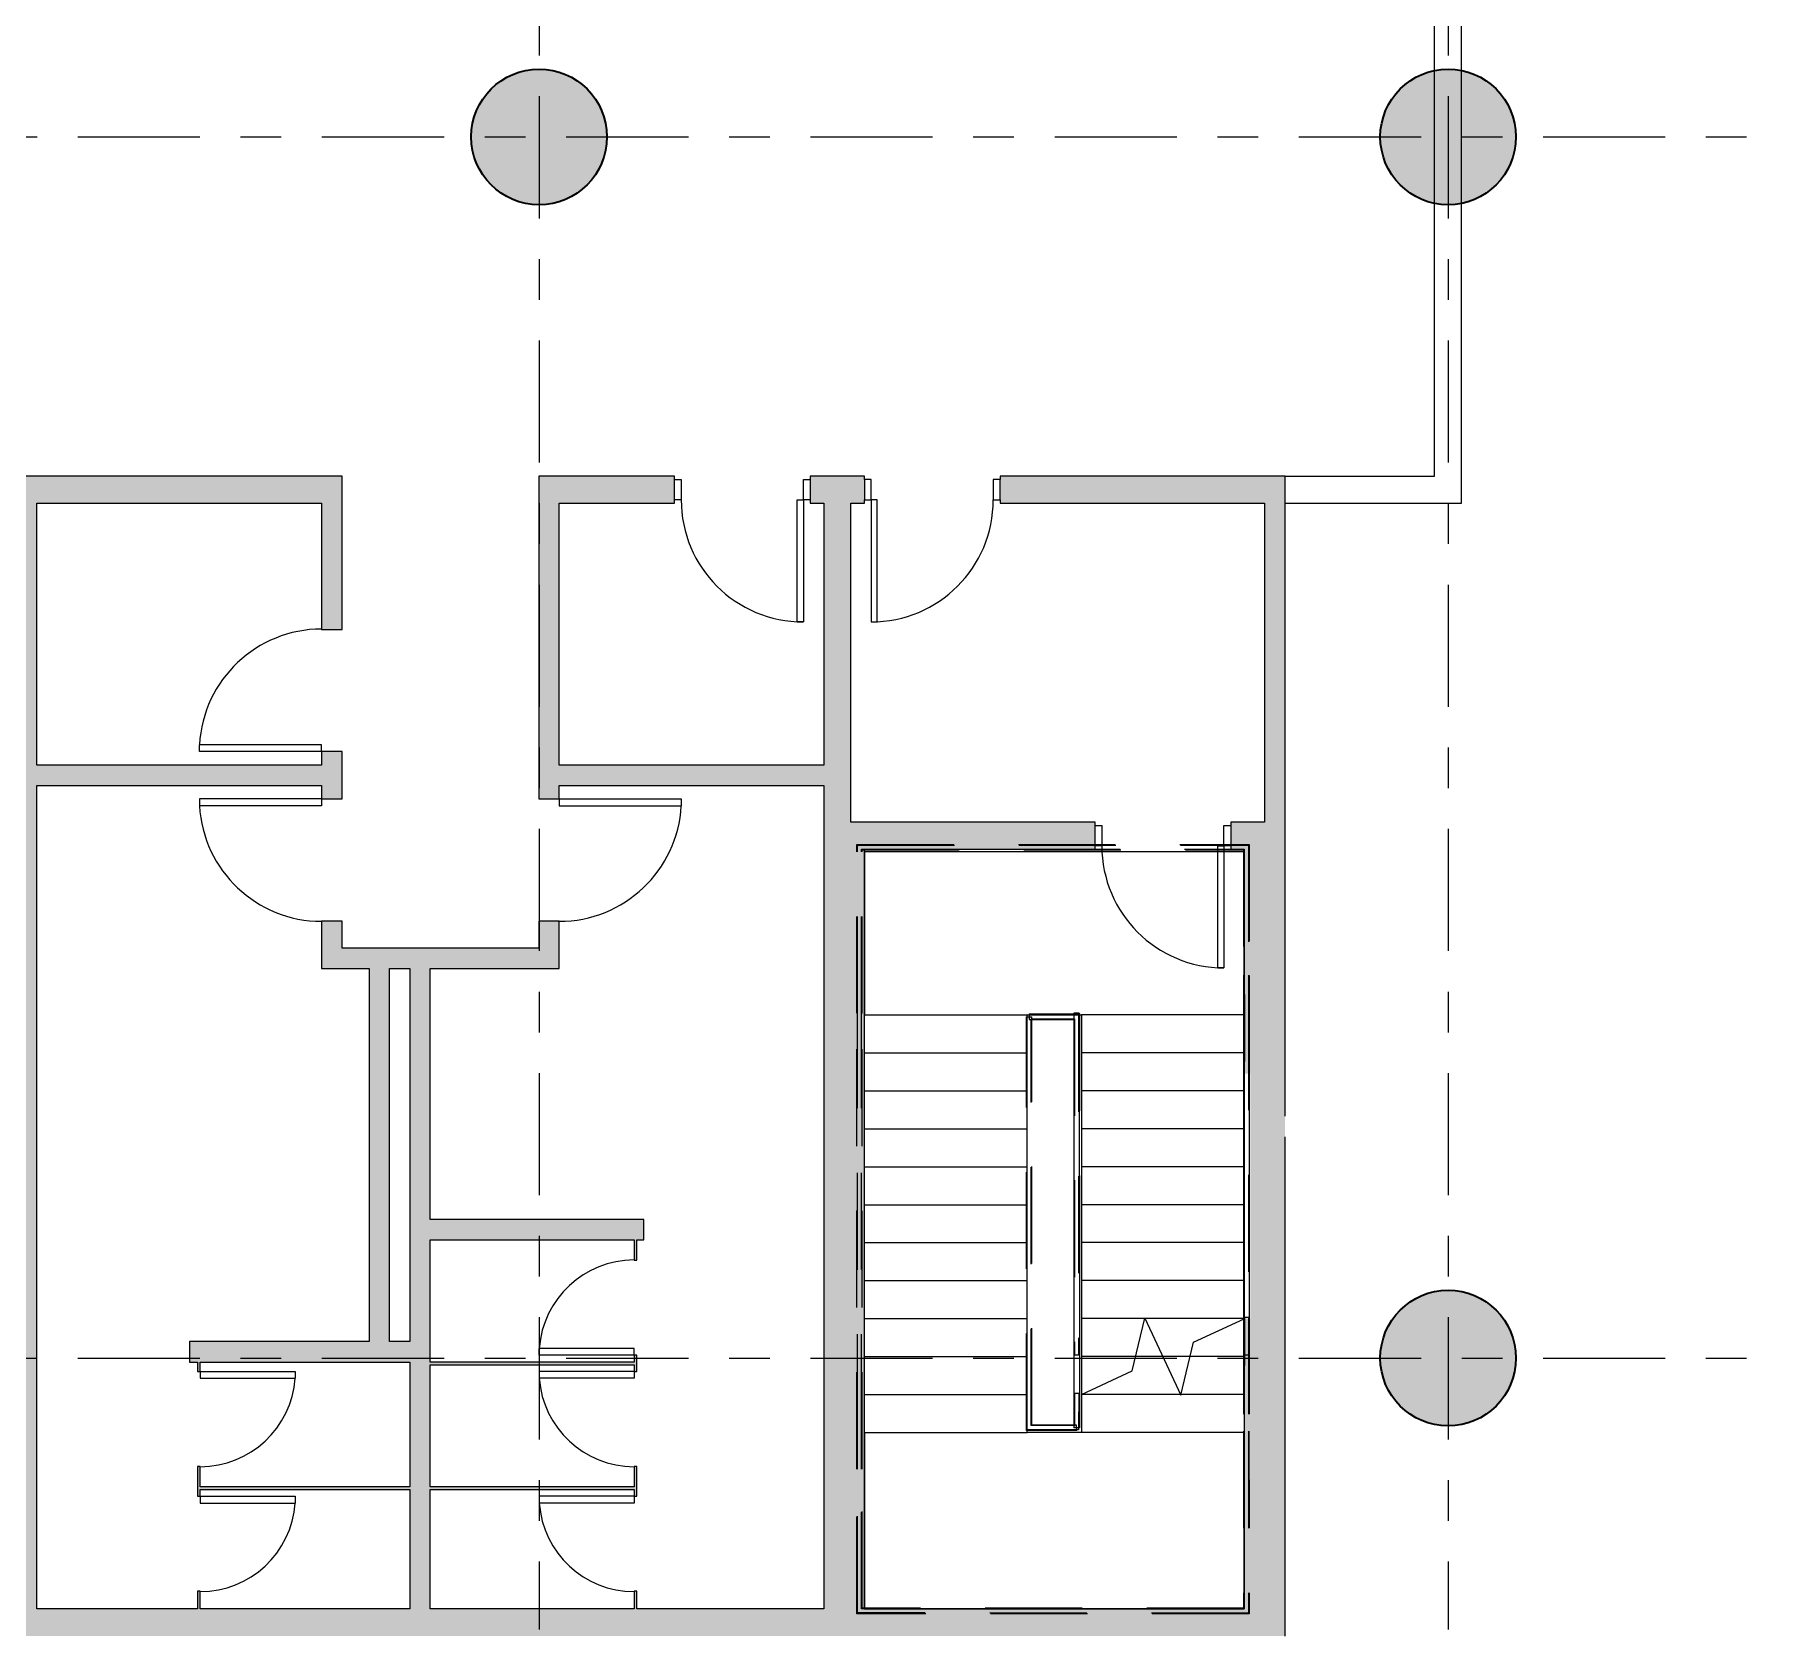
# Model space of a CAD drawing. Header units: millimetres. Extents: x 90964 to 877642, y 656808 to 1438307.
# Drawn here: x 376369 to 389090, y 931975 to 943731 of the extents above; entities that cross this region are included whole.
import ezdxf

# ---------------------------------------------------------------- set-up
doc = ezdxf.new("R2010")
doc.units = ezdxf.units.MM
doc.header["$LTSCALE"] = 300
doc.linetypes.add('CENTER', pattern=[3, 1.5, -0.5, 0.5, -0.5])
doc.linetypes.add('Overhead', pattern=[3.96875, 2.38125, -1.5875])
for name, color, linetype, lineweight in [('A-COT VACH', 2, 'Continuous', 35), ('A-DOOR', 31, 'Continuous', 9), ('A-DOOR-FRAM', 31, 'Continuous', 9), ('A-FLOR-HRAL', 11, 'Continuous', 9), ('A-FLOR-HRAL-MBND', 5, 'Overhead', 9), ('A-HATCH', 251, 'Continuous', 5), ('A-TRUC', 250, 'CENTER', 5), ('A-WALL', 113, 'Continuous', 9), ('A-WALL-PATT', 111, 'Continuous', 9), ('S-STRS', 31, 'Continuous', 9), ('S-STRS-MBND', 31, 'Overhead', 9)]:
    doc.layers.add(name, color=color, linetype=linetype, lineweight=lineweight)

# ---------------------------------------------------------------- blocks, each defined once
blk = doc.blocks.new('Railing - Railing-1480362-Option 5 Floor Plans')
at = {"layer": 'A-FLOR-HRAL-MBND'}
for p, q in [((-106422, -29073), (-106305, -28713)), ((-106305, -28713), (-103395, -29659)), ((-106384, -29054), (-106285, -28751)), ((-106285, -28751), (-103433, -29678)), ((-106165, -29157), (-106422, -29073)), ((-106156, -29128), (-106384, -29054)), ((-105899, -29243), (-105890, -29215)), ((-103513, -30019), (-105899, -29243)), ((-103532, -29982), (-105890, -29215)), ((-103433, -29678), (-103532, -29982)), ((-103395, -29659), (-103513, -30019))]:
    blk.add_line(p, q, dxfattribs=at)
blk = doc.blocks.new('Railing - Railing-1480373-Option 5 Floor Plans')
at = {"layer": 'A-FLOR-HRAL-MBND'}
for p, q in [((-108093, -29845), (-107202, -27106)), ((-108055, -29826), (-107183, -27143)), ((-107202, -27106), (-106194, -27433)), ((-107183, -27143), (-106203, -27462)), ((-106203, -27462), (-105937, -27549)), ((-106194, -27433), (-105928, -27520)), ((-105937, -27549), (-103008, -28501)), ((-105928, -27520), (-102999, -28473)), ((-102999, -28473), (-101819, -28856)), ((-103008, -28501), (-101857, -28875)), ((-101857, -28875), (-102729, -31558)), ((-101819, -28856), (-102710, -31596)), ((-106819, -30260), (-108093, -29845)), ((-106809, -30231), (-108055, -29826)), ((-106020, -30519), (-106819, -30260)), ((-106011, -30491), (-106809, -30231)), ((-106286, -30433), (-106277, -30404)), ((-103890, -31212), (-106286, -30433)), ((-103880, -31184), (-106277, -30404)), ((-103623, -31299), (-103890, -31212)), ((-103614, -31270), (-103880, -31184)), ((-102729, -31558), (-103614, -31270)), ((-102710, -31596), (-103623, -31299))]:
    blk.add_line(p, q, dxfattribs=at)
blk = doc.blocks.new('Top Rail Type - Top Rail_Internal_-V16-Option 5 Floor Plans')
at = {"layer": 'A-FLOR-HRAL', "linetype": 'Overhead'}
for p, q in [((-106422, -29058), (-106308, -28706)), ((-106308, -28706), (-103408, -29649)), ((-106384, -29070), (-106282, -28757)), ((-106282, -28757), (-103420, -29687)), ((-106422, -29058), (-106384, -29070)), ((-106409, -29083), (-106397, -29045)), ((-106167, -29162), (-106409, -29083)), ((-106154, -29124), (-106397, -29045)), ((-105901, -29248), (-105888, -29210)), ((-103509, -30026), (-105901, -29248)), ((-103535, -29975), (-105888, -29210)), ((-103433, -29662), (-103535, -29975)), ((-103395, -29675), (-103509, -30026)), ((-103395, -29675), (-103433, -29662)), ((-103408, -29649), (-103420, -29687))]:
    blk.add_line(p, q, dxfattribs=at)
at = {"layer": 'A-FLOR-HRAL'}
for p, q in [((-106154, -29124), (-106167, -29162)), ((-103492, -29989), (-106154, -29124)), ((-103504, -30027), (-106167, -29162)), ((-103504, -30027), (-103492, -29989))]:
    blk.add_line(p, q, dxfattribs=at)
blk = doc.blocks.new('Top Rail Type - Top Rail_Internal_-V17-Option 5 Floor Plans')
at = {"layer": 'A-FLOR-HRAL', "linetype": 'Overhead'}
for p, q in [((-108100, -29848), (-107206, -27099)), ((-108049, -29823), (-107180, -27150)), ((-107206, -27099), (-106192, -27429)), ((-107180, -27150), (-106205, -27467)), ((-106205, -27467), (-103010, -28506)), ((-106192, -27429), (-102997, -28468)), ((-102997, -28468), (-101813, -28853)), ((-103010, -28506), (-101863, -28879)), ((-101813, -28853), (-102707, -31602)), ((-101863, -28879), (-102732, -31552)), ((-106820, -30264), (-108100, -29848)), ((-106808, -30226), (-108049, -29823)), ((-106022, -30524), (-106820, -30264)), ((-106009, -30486), (-106808, -30226)), ((-106288, -30438), (-106275, -30400)), ((-103612, -31265), (-106275, -30400)), ((-103625, -31303), (-106288, -30438)), ((-102732, -31552), (-103612, -31265)), ((-102707, -31602), (-103625, -31303))]:
    blk.add_line(p, q, dxfattribs=at)
at = {"layer": 'A-FLOR-HRAL'}
for p, q in [((-106009, -30486), (-106022, -30524)), ((-104304, -31083), (-106022, -30524)), ((-104291, -31045), (-106009, -30486))]:
    blk.add_line(p, q, dxfattribs=at)
blk = doc.blocks.new('M_Single-Flush - 900 X 2100-697408-Option 5 Floor Plans')
at = {"layer": 'A-DOOR'}
for p, q in [((400, 75), (400, 975)), ((450, 975), (400, 975)), ((450, 75), (450, 975)), ((450, 75), (400, 75))]:
    blk.add_line(p, q, dxfattribs=at)
blk.add_arc((450, 75), 902, 93.1788, 180, dxfattribs=at)
blk = doc.blocks.new('M_Single-Flush - 900 X 2100-697387-Option 5 Floor Plans')
at = {"layer": 'A-DOOR'}
for p, q in [((400, -75), (400, -975)), ((450, -75), (400, -75)), ((450, -75), (450, -975)), ((450, -975), (400, -975))]:
    blk.add_line(p, q, dxfattribs=at)
blk.add_arc((450, -75), 902, 180, 266.8212, dxfattribs=at)
blk = doc.blocks.new('M_Single-Flush - 700 X 2100-697495-Option 5 Floor Plans')
at = {"layer": 'A-DOOR'}
for p, q in [((300, -10), (300, -710)), ((350, -10), (300, -10)), ((350, -10), (350, -710)), ((350, -710), (300, -710))]:
    blk.add_line(p, q, dxfattribs=at)
blk.add_arc((350, -10), 702, 180, 265.9138, dxfattribs=at)
blk = doc.blocks.new('M_Single-Flush - 700 X 2100-697474-Option 5 Floor Plans')
at = {"layer": 'A-DOOR'}
for p, q in [((300, 10), (300, 710)), ((350, 710), (300, 710)), ((350, 10), (350, 710)), ((350, 10), (300, 10))]:
    blk.add_line(p, q, dxfattribs=at)
blk.add_arc((350, 10), 702, 94.0862, 180, dxfattribs=at)
blk = doc.blocks.new('M_Door-Passage-Single-Flush - M_Door-Passage-Single-Flush-718217-Option 5 Floor Plans')
at = {"layer": 'A-DOOR'}
for p, q in [((450, 981.35), (405, 981.35)), ((405, 981.35), (405, 81.35)), ((450, 81.35), (450, 981.35)), ((405, 81.35), (450, 81.35))]:
    blk.add_line(p, q, dxfattribs=at)
blk.add_arc((450, 81.35), 900, 90, 180, dxfattribs=at)
at = {"layer": 'A-DOOR-FRAM'}
for p, q in [((-450, 81.35), (-500, 81.35)), ((-500, 81.35), (-500, -68.65)), ((-450, -68.65), (-450, 81.35)), ((450, 81.35), (450, -68.65)), ((500, 81.35), (450, 81.35)), ((500, -68.65), (500, 81.35)), ((-500, -68.65), (-450, -68.65)), ((450, -68.65), (500, -68.65))]:
    blk.add_line(p, q, dxfattribs=at)
blk = doc.blocks.new('M_Door-Passage-Single-Flush - M_Door-Passage-Single-Flush-756115-Option 5 Floor Plans')
at = {"layer": 'A-DOOR'}
for p, q in [((405, -81.35), (450, -81.35)), ((405, -981.35), (405, -81.35)), ((450, -81.35), (450, -981.35)), ((450, -981.35), (405, -981.35))]:
    blk.add_line(p, q, dxfattribs=at)
blk.add_arc((450, -81.35), 900, 180, 270, dxfattribs=at)
at = {"layer": 'A-DOOR-FRAM'}
for p, q in [((-500, 68.65), (-450, 68.65)), ((-500, -81.35), (-500, 68.65)), ((-450, 68.65), (-450, -81.35)), ((450, 68.65), (500, 68.65)), ((450, -81.35), (450, 68.65)), ((500, 68.65), (500, -81.35)), ((-450, -81.35), (-500, -81.35)), ((500, -81.35), (450, -81.35))]:
    blk.add_line(p, q, dxfattribs=at)
blk = doc.blocks.new('luoicotthapdoi')
at = {"layer": 'A-HATCH'}
h = blk.add_hatch(color=256, dxfattribs=at)
h.dxf.hatch_style = 1
edge = h.paths.add_edge_path()
edge.add_arc((386788, 970252), 500, 0, 360)
edge = h.paths.add_edge_path()
edge.add_arc((393088, 977636), 500, 0, 360)
edge = h.paths.add_edge_path()
edge.add_arc((399388, 970252), 500, 0, 360)
edge = h.paths.add_edge_path()
edge.add_arc((399388, 961252), 500, 0, 360)
edge = h.paths.add_edge_path()
edge.add_arc((399388, 952252), 500, 0, 360)
edge = h.paths.add_edge_path()
edge.add_arc((386788, 952252), 500, 0, 360)
edge = h.paths.add_edge_path()
edge.add_arc((386788, 961252), 500, 0, 360)
edge = h.paths.add_edge_path()
edge.add_arc((380088, 961252), 500, 0, 360)
edge = h.paths.add_edge_path()
edge.add_arc((367488, 961252), 500, 0, 360)
edge = h.paths.add_edge_path()
edge.add_arc((360788, 961252), 500, 0, 360)
edge = h.paths.add_edge_path()
edge.add_arc((360788, 952252), 500, 0, 360)
edge = h.paths.add_edge_path()
edge.add_arc((348188, 952252), 500, 0, 360)
edge = h.paths.add_edge_path()
edge.add_arc((348188, 961252), 500, 0, 360)
edge = h.paths.add_edge_path()
edge.add_arc((348188, 970252), 500, 0, 360)
edge = h.paths.add_edge_path()
edge.add_arc((354488, 977636), 500, 0, 360)
edge = h.paths.add_edge_path()
edge.add_arc((360788, 970252), 500, 0, 360)
at = {"layer": 'A-COT VACH'}
for centre in [(380088, 961252), (386788, 961252), (386788, 952252)]:
    blk.add_circle(centre, 500, dxfattribs=at)
at = {"layer": 'A-TRUC', "ltscale": 2}
for p, q in [((380088, 981352), (380088, 950252)), ((386788, 981352), (386788, 950252)), ((333488, 961252), (414088, 961252)), ((333488, 952252), (414088, 952252))]:
    blk.add_line(p, q, dxfattribs=at)

msp = doc.modelspace()

# ---------------------------------------------------------------- hatches: boundary and pattern name
at = {"layer": 'A-WALL-PATT'}
for points in [[(378635.6, 940476.3), (371024.6, 940476.3), (371024.6, 940276.3), (378635.6, 940276.3)], [(376385.6, 932126.3), (376385.6, 940276.3), (376085.6, 940276.3), (376085.6, 932126.3)], [(382385.6, 937826.3), (382385.6, 940276.3), (382185.6, 940276.3), (382185.6, 937826.3)], [(385585.6, 940276.3), (385435.6, 940276.3), (385435.6, 937826.3), (385585.6, 937826.3), (385585.6, 938851.7)], [(378485.6, 938196.7), (378485.6, 938346.7), (376385.6, 938346.7), (376385.6, 938196.7)], [(382185.6, 938346.7), (380235.6, 938346.7), (380235.6, 938196.7), (382185.6, 938196.7)], [(382485.6, 932126.3), (382485.6, 937826.3), (382185.6, 937826.3), (382185.6, 932126.3)], [(380235.6, 936846.7), (380235.6, 936996.7), (378635.6, 936996.7), (378635.6, 936846.7), (379285.6, 936846.7)], [(378985.6, 936846.7), (378835.6, 936846.7), (378835.6, 934096.7), (378985.6, 934096.7), (378985.6, 936459.9)], [(379285.6, 932126.3), (379285.6, 936846.7), (379135.6, 936846.7), (379135.6, 932126.3)], [(380860.6, 934846.7), (380860.6, 934996.7), (379285.6, 934996.7), (379285.6, 934846.7), (380809.4, 934846.7)], [(379135.6, 934096.7), (377510.6, 934096.7), (377510.6, 933946.7), (379135.6, 933946.7)], [(380789.4, 933946.7), (379285.6, 933946.7), (379285.6, 933926.7), (380789.4, 933926.7)], [(376385.6, 931926.3), (376385.6, 932126.3), (373385.6, 932126.3), (373385.6, 931926.3), (374740.9, 931926.3)], [(383455.7, 932126.3), (376385.6, 932126.3), (376385.6, 931926.3), (383455.7, 931926.3)], [(385285.6, 931926.3), (385285.6, 932126.3), (383455.7, 932126.3), (383455.7, 931926.3)]]:
    msp.add_hatch(color=256, dxfattribs=at).paths.add_polyline_path(points, flags=0)
h = msp.add_hatch(color=256, dxfattribs=at)
h.paths.add_polyline_path([(380235.6, 937196.7), (380085.6, 937196.7), (380085.6, 936996.7), (380235.6, 936996.7)], flags=0)
h.paths.add_polyline_path([(380235.6, 940476.3), (380085.6, 940476.3), (380085.6, 938096.7), (380235.6, 938096.7), (380235.6, 940276.3)], flags=0)
h = msp.add_hatch(color=256, dxfattribs=at)
h.paths.add_polyline_path([(385585.6, 940276.3), (385585.6, 940476.3), (383485.6, 940476.3), (383485.6, 940276.3), (385435.6, 940276.3)], flags=0)
h.paths.add_polyline_path([(382485.6, 940276.3), (382485.6, 940476.3), (382085.6, 940476.3), (382085.6, 940276.3), (382385.6, 940276.3)], flags=0)
h.paths.add_polyline_path([(381085.6, 940301.3), (381085.6, 940476.3), (380235.6, 940476.3), (380235.6, 940276.3), (381085.6, 940276.3)], flags=0)
h = msp.add_hatch(color=256, dxfattribs=at)
h.paths.add_polyline_path([(378635.6, 938096.7), (378635.6, 938446.7), (378485.6, 938446.7), (378485.6, 938096.7)], flags=0)
h.paths.add_polyline_path([(378635.6, 937196.7), (378485.6, 937196.7), (378485.6, 936846.7), (378635.6, 936846.7), (378635.6, 936996.7)], flags=0)
h.paths.add_polyline_path([(378635.6, 939346.7), (378635.6, 940276.3), (378485.6, 940276.3), (378485.6, 939346.7)], flags=0)
h = msp.add_hatch(color=256, dxfattribs=at)
h.paths.add_polyline_path([(385435.6, 937926.3), (385185.6, 937926.3), (385185.6, 937726.3), (385285.6, 937726.3), (385285.6, 937826.3), (385435.6, 937826.3)], flags=0)
h.paths.add_polyline_path([(384185.6, 937751.3), (384185.6, 937926.3), (382385.6, 937926.3), (382385.6, 937826.3), (382485.6, 937826.3), (382485.6, 937726.3), (384185.6, 937726.3)], flags=0)
h = msp.add_hatch(color=256, dxfattribs=at)
h.paths.add_polyline_path([(385585.6, 934068.1), (385585.6, 937826.3), (385285.6, 937826.3), (385285.6, 931926.3), (385585.6, 931926.3)], flags=0)
h.paths.add_polyline_path([(385331, 935264), (385331, 934266.1), (385291, 934266.1), (385291, 936071.6), (385331, 936071.6), (385331, 935862)], flags=0)
h = msp.add_hatch(color=256, dxfattribs=at)
h.paths.add_polyline_path([(380809.4, 932256.7), (380789.4, 932256.7), (380789.4, 932126.3), (380809.4, 932126.3)], flags=0)
h.paths.add_polyline_path([(380809.4, 932956.7), (380809.4, 933176.7), (380789.4, 933176.7), (380789.4, 932956.7)], flags=0)
h.paths.add_polyline_path([(380809.4, 934696.7), (380809.4, 934846.7), (380789.4, 934846.7), (380789.4, 934696.7)], flags=0)
h.paths.add_polyline_path([(380809.4, 933996.7), (380789.4, 933996.7), (380789.4, 933876.7), (380809.4, 933876.7)], flags=0)
h = msp.add_hatch(color=256, dxfattribs=at)
h.paths.add_polyline_path([(377590.2, 933176.7), (377570.2, 933176.7), (377572.1, 932956.7), (377590.2, 932956.7), (377590.2, 933026.7)], flags=0)
h.paths.add_polyline_path([(377590.2, 932126.3), (377590.2, 932256.7), (377570.2, 932256.7), (377572.1, 932126.3)], flags=0)
h.paths.add_polyline_path([(377590.2, 933876.7), (377590.2, 933946.7), (377570.2, 933946.7), (377572.1, 933876.7)], flags=0)
h = msp.add_hatch(color=256, dxfattribs=at)
h.paths.add_polyline_path([(380789.4, 933026.7), (379285.6, 933026.7), (379285.6, 933006.7), (380789.4, 933006.7)], flags=0)
h.paths.add_polyline_path([(379135.6, 933006.7), (379135.6, 933026.7), (377590.2, 933026.7), (377590.2, 933006.7)], flags=0)

# ---------------------------------------------------------------- linework, layer by layer
at = {"layer": 'A-WALL'}
for p, q in [((386687.5, 940476.3), (386687.5, 945376.3)), ((386887.5, 940276.3), (386887.5, 945376.3)), ((385585.6, 940476.3), (386687.5, 940476.3)), ((385585.6, 940276.3), (386887.5, 940276.3))]:
    msp.add_line(p, q, dxfattribs=at)
at = {"layer": 'A-WALL', "lineweight": 18}
for p, q in [((378635.6, 940476.3), (370824.6, 940476.3)), ((378635.6, 939346.7), (378635.6, 940476.3)), ((380085.6, 940476.3), (380085.6, 938096.7)), ((381085.6, 940476.3), (380085.6, 940476.3)), ((381085.6, 940451.3), (381085.6, 940476.3)), ((382485.6, 940476.3), (382085.6, 940476.3)), ((382085.6, 940476.3), (382085.6, 940451.3)), ((382485.6, 940451.3), (382485.6, 940476.3)), ((385585.6, 940476.3), (383485.6, 940476.3)), ((383485.6, 940476.3), (383485.6, 940451.3)), ((385585.6, 937826.3), (385585.6, 940476.3)), ((376385.6, 938346.7), (376385.6, 940276.3)), ((376385.6, 940276.3), (378485.6, 940276.3)), ((378485.6, 940276.3), (378485.6, 939346.7)), ((380235.6, 938346.7), (380235.6, 940276.3)), ((380235.6, 940276.3), (381085.6, 940276.3)), ((381085.6, 940276.3), (381085.6, 940301.3)), ((382085.6, 940301.3), (382085.6, 940276.3)), ((382085.6, 940276.3), (382185.6, 940276.3)), ((382185.6, 940276.3), (382185.6, 938346.7)), ((382385.6, 940276.3), (382485.6, 940276.3)), ((382385.6, 937926.3), (382385.6, 940276.3)), ((382485.6, 940276.3), (382485.6, 940301.3)), ((383485.6, 940301.3), (383485.6, 940276.3)), ((383485.6, 940276.3), (385435.6, 940276.3)), ((385435.6, 940276.3), (385435.6, 937926.3)), ((378485.6, 939346.7), (378635.6, 939346.7)), ((378485.6, 938446.7), (378485.6, 938346.7)), ((378635.6, 938446.7), (378485.6, 938446.7)), ((378635.6, 938096.7), (378635.6, 938446.7)), ((378485.6, 938346.7), (376385.6, 938346.7)), ((382185.6, 938346.7), (380235.6, 938346.7)), ((376385.6, 932126.3), (376385.6, 938196.7)), ((376385.6, 938196.7), (378485.6, 938196.7)), ((378485.6, 938196.7), (378485.6, 938096.7)), ((380235.6, 938096.7), (380235.6, 938196.7)), ((380235.6, 938196.7), (382185.6, 938196.7)), ((382185.6, 938196.7), (382185.6, 937826.3)), ((378485.6, 938096.7), (378635.6, 938096.7)), ((380085.6, 938096.7), (380235.6, 938096.7)), ((384185.6, 937926.3), (382385.6, 937926.3)), ((384185.6, 937901.3), (384185.6, 937926.3)), ((385435.6, 937926.3), (385185.6, 937926.3)), ((385185.6, 937926.3), (385185.6, 937901.3)), ((382185.6, 937826.3), (382185.6, 932126.3)), ((385585.6, 935757.6), (385585.6, 937826.3)), ((382485.6, 932126.3), (382485.6, 937726.3)), ((382485.6, 937726.3), (384185.6, 937726.3)), ((384185.6, 937726.3), (384185.6, 937751.3)), ((385185.6, 937751.3), (385185.6, 937726.3)), ((385185.6, 937726.3), (385285.6, 937726.3)), ((385285.6, 937726.3), (385285.6, 932126.3)), ((378485.6, 937196.7), (378485.6, 936846.7)), ((378635.6, 937196.7), (378485.6, 937196.7)), ((378635.6, 936996.7), (378635.6, 937196.7)), ((380235.6, 937196.7), (380085.6, 937196.7)), ((380085.6, 937196.7), (380085.6, 936996.7)), ((380235.6, 936846.7), (380235.6, 937196.7)), ((380085.6, 936996.7), (378635.6, 936996.7)), ((378485.6, 936846.7), (378835.6, 936846.7)), ((378835.6, 936846.7), (378835.6, 934096.7)), ((378985.6, 936846.7), (379135.6, 936846.7)), ((378985.6, 934096.7), (378985.6, 936846.7)), ((379135.6, 936846.7), (379135.6, 934096.7)), ((379285.6, 936846.7), (380235.6, 936846.7)), ((379285.6, 934996.7), (379285.6, 936846.7)), ((385585.6, 931926.3), (385585.6, 935606.6)), ((380860.6, 934996.7), (379285.6, 934996.7)), ((380860.6, 934846.7), (380860.6, 934996.7)), ((379285.6, 933946.7), (379285.6, 934846.7)), ((379285.6, 934846.7), (380789.4, 934846.7)), ((380789.4, 934846.7), (380789.4, 934696.7)), ((380809.4, 934846.7), (380860.6, 934846.7)), ((380809.4, 934696.7), (380809.4, 934846.7)), ((380789.4, 934696.7), (380809.4, 934696.7)), ((378835.6, 934096.7), (377510.6, 934096.7)), ((377510.6, 934096.7), (377510.6, 933946.7)), ((379135.6, 934096.7), (378985.6, 934096.7)), ((380789.4, 933996.7), (380789.4, 933946.7)), ((380809.4, 933996.7), (380789.4, 933996.7)), ((380809.4, 933876.7), (380809.4, 933996.7)), ((377510.6, 933946.7), (377570.2, 933946.7)), ((377570.2, 933946.7), (377570.2, 933876.7)), ((377570.2, 933876.7), (377590.2, 933876.7)), ((377590.2, 933946.7), (379135.6, 933946.7)), ((377590.2, 933876.7), (377590.2, 933946.7)), ((379135.6, 933946.7), (379135.6, 933026.7)), ((380789.4, 933946.7), (379285.6, 933946.7)), ((379285.6, 933026.7), (379285.6, 933926.7)), ((379285.6, 933926.7), (380789.4, 933926.7)), ((380789.4, 933926.7), (380789.4, 933876.7)), ((380789.4, 933876.7), (380809.4, 933876.7)), ((377570.2, 933176.7), (377570.2, 932956.7)), ((377590.2, 933176.7), (377570.2, 933176.7)), ((377590.2, 933026.7), (377590.2, 933176.7)), ((380789.4, 933176.7), (380789.4, 933026.7)), ((380809.4, 933176.7), (380789.4, 933176.7)), ((380809.4, 932956.7), (380809.4, 933176.7)), ((377570.2, 932956.7), (377590.2, 932956.7)), ((379135.6, 933026.7), (377590.2, 933026.7)), ((377590.2, 933006.7), (379135.6, 933006.7)), ((377590.2, 932956.7), (377590.2, 933006.7)), ((379135.6, 933006.7), (379135.6, 932126.3)), ((380789.4, 933026.7), (379285.6, 933026.7)), ((379285.6, 932126.3), (379285.6, 933006.7)), ((379285.6, 933006.7), (380789.4, 933006.7)), ((380789.4, 933006.7), (380789.4, 932956.7)), ((380789.4, 932956.7), (380809.4, 932956.7)), ((377570.2, 932256.7), (377570.2, 932126.3)), ((377590.2, 932256.7), (377570.2, 932256.7)), ((377590.2, 932126.3), (377590.2, 932256.7)), ((380789.4, 932256.7), (380789.4, 932126.3)), ((380809.4, 932256.7), (380789.4, 932256.7)), ((380809.4, 932126.3), (380809.4, 932256.7)), ((377570.2, 932126.3), (376385.6, 932126.3)), ((379135.6, 932126.3), (377590.2, 932126.3)), ((380789.4, 932126.3), (379285.6, 932126.3)), ((382185.6, 932126.3), (380809.4, 932126.3)), ((385285.6, 932126.3), (382485.6, 932126.3))]:
    msp.add_line(p, q, dxfattribs=at)
at = {"layer": 'S-STRS'}
for p, q in [((385285.6, 936506.3), (384085.6, 936506.3)), ((384085.6, 936506.3), (384085.6, 936226.3)), ((384085.6, 936226.3), (384085.6, 935946.3)), ((385285.6, 936226.3), (384085.6, 936226.3)), ((384085.6, 935946.3), (384085.6, 935666.3)), ((385285.6, 935946.3), (384085.6, 935946.3)), ((384085.6, 935666.3), (384085.6, 935386.3)), ((385285.6, 935666.3), (384085.6, 935666.3)), ((384085.6, 935386.3), (384085.6, 935106.3)), ((385285.6, 935386.3), (384085.6, 935386.3)), ((384085.6, 935106.3), (384085.6, 934826.3)), ((385285.6, 935106.3), (384085.6, 935106.3)), ((384085.6, 934826.3), (384085.6, 934546.3)), ((385285.6, 934826.3), (384085.6, 934826.3)), ((384085.6, 934546.3), (384085.6, 934266.3)), ((385285.6, 934546.3), (384085.6, 934546.3)), ((384085.6, 934266.3), (384085.6, 933986.3)), ((384552.7, 934266.3), (384085.6, 934266.3)), ((385285.6, 934266.3), (384555, 934266.3)), ((384085.6, 933986.3), (384085.6, 933706.6)), ((384484.7, 933986.3), (384085.6, 933986.3)), ((384886.5, 933986.3), (384685.6, 933986.3)), ((384818.5, 933706.3), (384816.2, 933706.3))]:
    msp.add_line(p, q, dxfattribs=at)
at = {"layer": 'S-STRS', "linetype": 'Overhead'}
for p, q in [((385285.6, 936506.3), (384085.6, 936506.3)), ((385285.6, 936226.3), (384085.6, 936226.3)), ((385285.6, 935946.3), (384085.6, 935946.3)), ((385285.6, 935666.3), (384085.6, 935666.3)), ((385285.6, 935386.3), (384085.6, 935386.3)), ((385285.6, 935106.3), (384085.6, 935106.3)), ((385285.6, 934826.3), (384085.6, 934826.3)), ((385285.6, 934546.3), (384085.6, 934546.3)), ((384552.7, 934266.3), (384085.6, 934266.3)), ((385285.6, 934266.3), (384555, 934266.3)), ((384484.7, 933986.3), (384085.6, 933986.3)), ((384886.5, 933986.3), (384685.6, 933986.3)), ((384818.5, 933706.3), (384816.2, 933706.3))]:
    msp.add_line(p, q, dxfattribs=at)
at = {"layer": 'S-STRS-MBND', "linetype": 'Continuous'}
for p, q in [((382485.6, 937706.3), (382485.6, 936506.3)), ((385285.6, 937706.3), (382485.6, 937706.3)), ((385285.6, 936506.3), (385285.6, 937706.3)), ((382485.6, 936506.3), (383685.6, 936506.3)), ((382485.6, 933426.3), (382485.6, 936506.3)), ((382485.6, 936506.3), (383685.6, 936506.3)), ((383685.6, 936506.3), (384085.6, 936506.3)), ((383685.6, 933426.3), (383685.6, 936506.3)), ((385285.6, 936506.3), (384085.6, 936506.3)), ((384085.6, 936506.3), (384085.6, 933986.3)), ((385285.6, 936506.3), (384085.6, 936506.3)), ((385285.6, 936506.3), (385285.6, 933986.3)), ((382485.6, 936226.3), (383685.6, 936226.3)), ((382485.6, 936226.3), (383685.6, 936226.3)), ((385285.6, 936226.3), (384085.6, 936226.3)), ((385285.6, 936226.3), (384085.6, 936226.3)), ((382485.6, 935946.3), (383685.6, 935946.3)), ((382485.6, 935946.3), (383685.6, 935946.3)), ((385285.6, 935946.3), (384085.6, 935946.3)), ((385285.6, 935946.3), (384085.6, 935946.3)), ((382485.6, 935666.3), (383685.6, 935666.3)), ((382485.6, 935666.3), (383685.6, 935666.3)), ((385285.6, 935666.3), (384085.6, 935666.3)), ((385285.6, 935666.3), (384085.6, 935666.3)), ((382485.6, 935386.3), (383685.6, 935386.3)), ((382485.6, 935386.3), (383685.6, 935386.3)), ((385285.6, 935386.3), (384085.6, 935386.3)), ((385285.6, 935386.3), (384085.6, 935386.3)), ((382485.6, 935106.3), (383685.6, 935106.3)), ((382485.6, 935106.3), (383685.6, 935106.3)), ((385285.6, 935106.3), (384085.6, 935106.3)), ((385285.6, 935106.3), (384085.6, 935106.3)), ((382485.6, 934826.3), (383685.6, 934826.3)), ((382485.6, 934826.3), (383685.6, 934826.3)), ((385285.6, 934826.3), (384085.6, 934826.3)), ((385285.6, 934826.3), (384085.6, 934826.3)), ((382485.6, 934546.3), (383685.6, 934546.3)), ((382485.6, 934546.3), (383685.6, 934546.3)), ((385285.6, 934546.3), (384085.6, 934546.3)), ((385285.6, 934546.3), (384085.6, 934546.3)), ((382485.6, 934266.3), (383685.6, 934266.3)), ((382485.6, 934266.3), (383685.6, 934266.3)), ((385285.6, 934266.3), (384085.6, 934266.3)), ((385285.6, 934266.3), (384085.6, 934266.3)), ((384459, 933880.7), (384553.5, 934269.6)), ((384555, 934266.3), (384552.7, 934266.3)), ((384555, 934266.3), (384552.7, 934266.3)), ((384553.5, 934269.6), (384817.7, 933703.1)), ((384912.2, 934092), (385285.6, 934266.1)), ((384817.7, 933703.1), (384912.2, 934092)), ((382485.6, 933986.3), (383685.6, 933986.3)), ((382485.6, 933986.3), (383685.6, 933986.3)), ((385285.6, 933986.3), (384085.6, 933986.3)), ((384685.6, 933986.3), (384484.7, 933986.3)), ((384685.6, 933986.3), (384484.7, 933986.3)), ((385285.6, 933986.3), (384886.5, 933986.3)), ((385285.6, 933986.3), (384886.5, 933986.3)), ((384085.6, 933706.6), (384459, 933880.7)), ((385285.6, 933930.3), (385285.6, 933426.3)), ((382485.6, 933706.3), (383685.6, 933706.3)), ((382485.6, 933706.3), (383685.6, 933706.3)), ((384085.6, 933706.6), (384085.6, 933426.3)), ((384816.2, 933706.3), (384085.6, 933706.3)), ((384816.2, 933706.3), (384085.6, 933706.3)), ((385285.6, 933706.3), (384818.5, 933706.3)), ((385285.6, 933706.3), (384818.5, 933706.3)), ((382485.6, 933426.3), (382485.6, 932126.3)), ((382485.6, 933426.3), (383685.6, 933426.3)), ((382485.6, 933426.3), (383685.6, 933426.3)), ((384085.6, 933426.3), (383685.6, 933426.3)), ((385285.6, 933426.3), (384085.6, 933426.3)), ((385285.6, 933426.3), (384085.6, 933426.3)), ((385285.6, 932126.3), (385285.6, 933426.3)), ((382485.6, 932126.3), (385285.6, 932126.3))]:
    msp.add_line(p, q, dxfattribs=at)

# ---------------------------------------------------------------- block references
at = {"layer": 'A-COT VACH'}
msp.add_blockref('luoicotthapdoi', (0, -18276), dxfattribs=at)
at = {"layer": 'A-DOOR'}
for p in [(381585.6, 940382.7), (384685.6, 937832.7)]:
    msp.add_blockref('M_Door-Passage-Single-Flush - M_Door-Passage-Single-Flush-756115-Option 5 Floor Plans', p, dxfattribs=at)
for name, p, rotation in [('M_Door-Passage-Single-Flush - M_Door-Passage-Single-Flush-718217-Option 5 Floor Plans', (382985.6, 940382.7), 180.0000000000005), ('M_Single-Flush - 900 X 2100-697387-Option 5 Floor Plans', (378560.6, 938896.7), 270), ('M_Single-Flush - 900 X 2100-697408-Option 5 Floor Plans', (378560.6, 937646.7), 90), ('M_Single-Flush - 900 X 2100-697387-Option 5 Floor Plans', (380160.6, 937646.7), 90), ('M_Single-Flush - 700 X 2100-697495-Option 5 Floor Plans', (380799.4, 934346.7), 270), ('M_Single-Flush - 700 X 2100-697495-Option 5 Floor Plans', (377580.2, 933526.7), 90), ('M_Single-Flush - 700 X 2100-697474-Option 5 Floor Plans', (380799.4, 933526.7), 90), ('M_Single-Flush - 700 X 2100-697495-Option 5 Floor Plans', (377580.2, 932606.7), 90), ('M_Single-Flush - 700 X 2100-697474-Option 5 Floor Plans', (380799.4, 932606.7), 90)]:
    msp.add_blockref(name, p, dxfattribs=dict(at, rotation=rotation))
at = {"layer": 'A-FLOR-HRAL', "rotation": 108.0136761594174}
for name in ['Top Rail Type - Top Rail_Internal_-V17-Option 5 Floor Plans', 'Railing - Railing-1480373-Option 5 Floor Plans', 'Top Rail Type - Top Rail_Internal_-V16-Option 5 Floor Plans', 'Railing - Railing-1480362-Option 5 Floor Plans']:
    msp.add_blockref(name, (323506.2, 1025661.8), dxfattribs=at)

doc.saveas('drawing.dxf')
